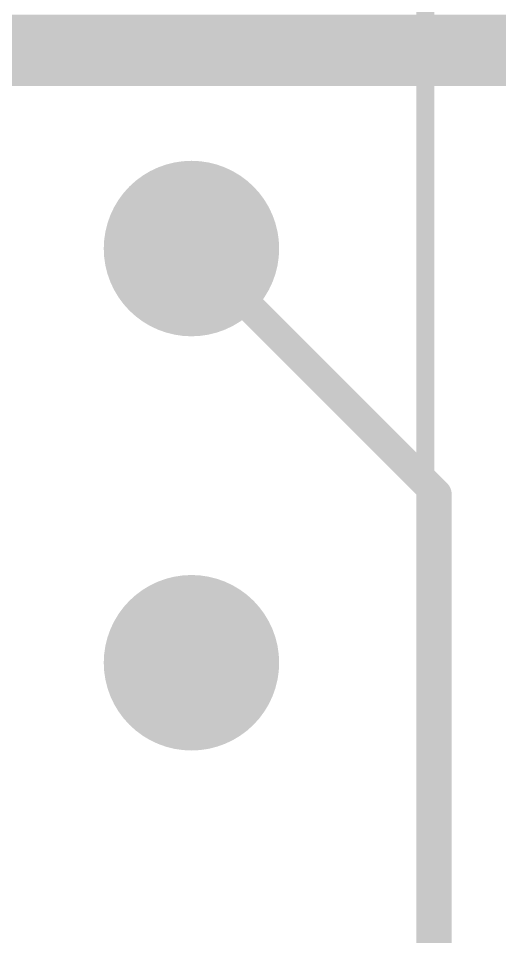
# Model space of a CAD drawing. Extents: x -0.01 to 5.59, y -0.05 to 1.65.
# Drawn here: x 1.8291 to 1.9912, y 0.9897 to 1.2987 of the extents above; entities that cross this region are included whole.
import ezdxf

# ---------------------------------------------------------------- set-up
doc = ezdxf.new("R2010")
doc.units = 0
for name, color, linetype in [('1', 22, 'CONTINUOUS'), ('17', 82, 'CONTINUOUS'), ('21', 253, 'CONTINUOUS')]:
    doc.layers.add(name, color=color, linetype=linetype)

# ---------------------------------------------------------------- blocks, each defined once
blk = doc.blocks.new('ROUNDP')
at = {"const_width": 0.5}
blk.add_lwpolyline([(0, -0.25, 1), (0, 0.25, 1), (0, -0.25)], format="xyb", dxfattribs=at)

msp = doc.modelspace()

# ---------------------------------------------------------------- linework, layer by layer
at = {"layer": '1'}
for points, const_width in [([(1.71, 1.296), (2.2, 1.296)], 0.008), ([(1.71, 1.288), (2.028702, 1.288)], 0.008), ([(2.018443, 1.28), (1.71, 1.28)], 0.008), ([(1.71, 1.28), (2.018443, 1.28)], 0.008), ([(1.97, 1.138661), (1.887402, 1.22126)], 0.01), ([(1.97, 0.66), (1.97, 1.138661)], 0.01)]:
    msp.add_lwpolyline(points, dxfattribs=dict(at, const_width=const_width))
at = {"layer": '1', "const_width": 0.005}
for points in [[(1.889169, 1.223028, 1), (1.885634, 1.219492)], [(1.9725, 1.138661, 1), (1.9675, 1.138661)], [(1.968232, 1.136894, 1), (1.971768, 1.140429)]]:
    msp.add_lwpolyline(points, format="xyb", dxfattribs=at)
at = {"layer": '21', "const_width": 0.006}
msp.add_lwpolyline([(1.966142, 1.593701), (1.966142, 0.806299)], dxfattribs=at)

# ---------------------------------------------------------------- block references
at = {"layer": '17', "xscale": 0.059055, "yscale": 0.059055}
for p in [(1.887402, 1.22126), (1.887402, 1.22126), (1.887402, 1.08189), (1.887402, 1.08189)]:
    msp.add_blockref('ROUNDP', p, dxfattribs=at)

doc.saveas('drawing.dxf')
